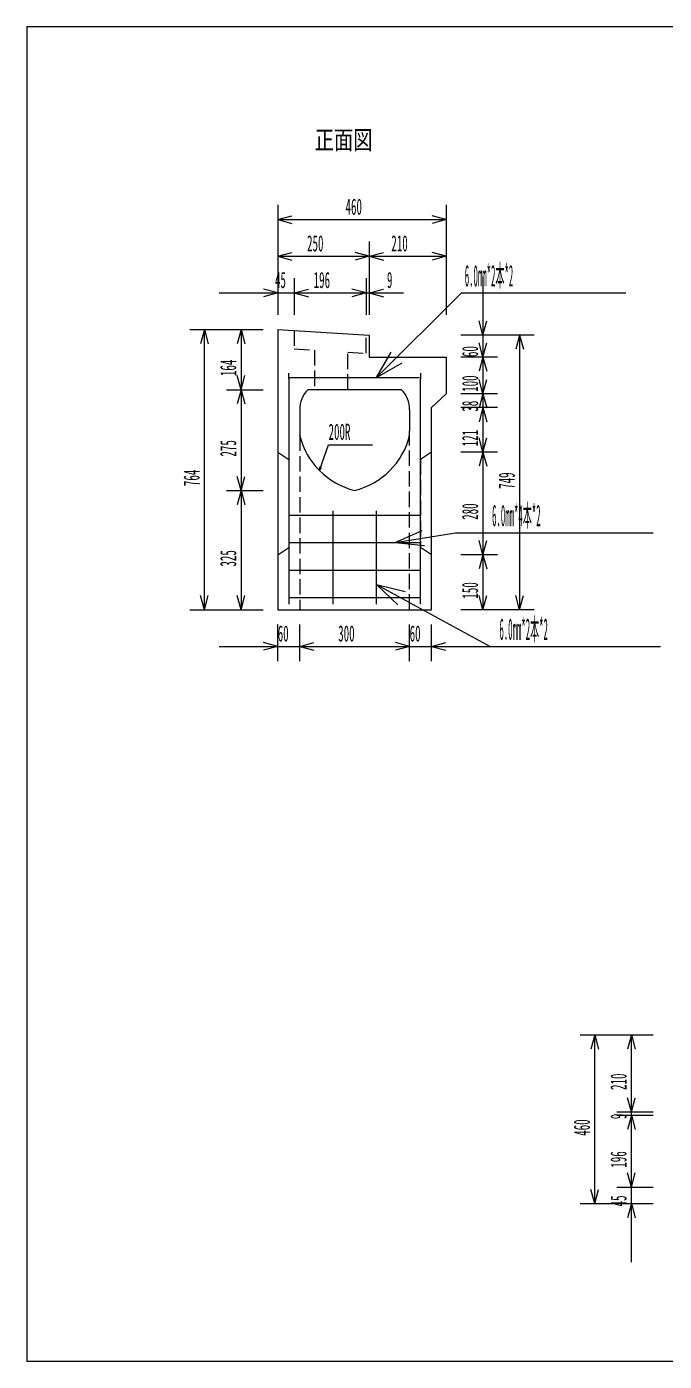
# Model space of a CAD drawing. Units: millimetres, scale not verified. Extents: x 274 to 5364, y 189 to 3829.
# Drawn here: x 274 to 2014, y 189 to 3829 of the extents above; entities that cross this region are included whole.
import ezdxf
from ezdxf.enums import TextEntityAlignment as Align

# ---------------------------------------------------------------- set-up
doc = ezdxf.new("R2010")
doc.units = ezdxf.units.MM
doc.header["$LTSCALE"] = 7
doc.linetypes.add('USER1', pattern=[8, 6, -2])
doc.layers.add('1', color=7, linetype='Continuous', lineweight=18)
doc.layers.add('17', color=7, linetype='Continuous', lineweight=18)
doc.styles.add('ＭＳ ゴシック', font='')
doc.styles.get('ＭＳ ゴシック').set_extended_font_data('MS Gothic')

msp = doc.modelspace()

# ---------------------------------------------------------------- linework, layer by layer
at = {"layer": '1'}
for p, q in [((273.5, 3829), (273.5, 189)), ((5363.5, 3829), (273.5, 3829)), ((958.5, 3343), (958.5, 3043)), ((958.5, 3303), (997.137, 3313.353)), ((1418.5, 3303), (1379.863, 3313.353)), ((1418.5, 3343), (1418.5, 3043)), ((958.5, 3303), (1418.5, 3303)), ((958.5, 3303), (997.137, 3292.647)), ((1418.5, 3303), (1379.863, 3292.647)), ((958.5, 3243), (958.5, 3043)), ((1208.5, 3243), (1208.5, 3043)), ((1208.5, 3243), (1208.5, 3043)), ((1418.5, 3243), (1418.5, 3043)), ((958.5, 3203), (997.137, 3213.353)), ((1208.5, 3203), (1169.863, 3213.353)), ((1208.5, 3203), (1247.137, 3213.353)), ((1418.5, 3203), (1379.863, 3213.353)), ((958.5, 3203), (1208.5, 3203)), ((958.5, 3203), (997.137, 3192.647)), ((1208.5, 3203), (1169.863, 3192.647)), ((1208.5, 3203), (1418.5, 3203)), ((1208.5, 3203), (1247.137, 3192.647)), ((1418.5, 3203), (1379.863, 3192.647)), ((958.5, 3143), (958.5, 3043)), ((1003.5, 3143), (1003.5, 3043)), ((1003.5, 3143), (1003.5, 3043)), ((1199.5, 3143), (1199.5, 3043)), ((1199.5, 3143), (1199.5, 3043)), ((1208.5, 3143), (1208.5, 3043)), ((1518.5, 3148), (1518.5, 2768)), ((798.5, 3103), (1163.5, 3103)), ((958.5, 3103), (919.863, 3113.353)), ((958.5, 3103), (919.863, 3092.647)), ((1003.5, 3103), (1042.137, 3113.353)), ((1003.5, 3103), (1042.137, 3113.353)), ((1003.5, 3103), (1042.137, 3092.647)), ((1003.5, 3103), (1199.5, 3103)), ((1003.5, 3103), (1042.137, 3092.647)), ((1039.5, 3103), (1301.586, 3103)), ((1199.5, 3103), (1160.863, 3113.353)), ((1199.5, 3103), (1160.863, 3113.353)), ((1199.5, 3103), (1160.863, 3092.647)), ((1199.5, 3103), (1160.863, 3092.647)), ((1208.5, 3103), (1247.137, 3113.353)), ((1208.5, 3103), (1247.137, 3092.647)), ((1228.5, 2872), (1459.918, 3103)), ((1459.918, 3103), (1908.855, 3103)), ((1518.5, 3088), (1518.5, 2668)), ((1518.5, 2988), (1508.147, 3026.637)), ((1518.5, 2988), (1528.853, 3026.637)), ((718.5, 3003), (918.5, 3003)), ((758.5, 3003), (748.147, 2964.363)), ((758.5, 2239), (758.5, 3003)), ((758.5, 3003), (768.853, 2964.363)), ((818.5, 3003), (918.5, 3003)), ((858.5, 3003), (848.147, 2964.363)), ((858.5, 3003), (858.5, 2839)), ((858.5, 3003), (868.853, 2964.363)), ((958.5, 3003), (1208.5, 2988)), ((958.5, 3003), (958.5, 2239)), ((1208.5, 2988), (1208.5, 2928)), ((1558.5, 2988), (1458.5, 2988)), ((1518.5, 2988), (1518.5, 2630)), ((1658.5, 2988), (1558.5, 2988)), ((1618.5, 2988), (1608.147, 2949.363)), ((1618.5, 2988), (1618.5, 2239)), ((1618.5, 2988), (1628.853, 2949.363)), ((1518.5, 2928), (1508.147, 2966.637)), ((1518.5, 2928), (1528.853, 2966.637)), ((1208.5, 2928), (1418.5, 2928)), ((1228.5, 2872), (1268.563, 2941.246)), ((1418.5, 2928), (1418.5, 2828)), ((1558.5, 2928), (1458.5, 2928)), ((1558.5, 2928), (1458.5, 2928)), ((1518.5, 2928), (1508.147, 2889.363)), ((1518.5, 2928), (1528.853, 2889.363)), ((858.5, 2839), (848.147, 2877.637)), ((858.5, 2839), (868.853, 2877.637)), ((1228.5, 2872), (1297.818, 2911.937)), ((988.5, 2872), (1345.5, 2872)), ((1518.5, 2828), (1508.147, 2866.637)), ((1518.5, 2828), (1528.853, 2866.637)), ((818.5, 2839), (918.5, 2839)), ((818.5, 2839), (918.5, 2839)), ((858.5, 2839), (848.147, 2800.363)), ((858.5, 2839), (858.5, 2564)), ((858.5, 2839), (868.853, 2800.363)), ((1296.595, 2839), (1040.405, 2839)), ((1378.5, 2790), (1418.5, 2828)), ((1558.5, 2828), (1458.5, 2828)), ((1558.5, 2828), (1458.5, 2828)), ((1518.5, 2828), (1508.147, 2789.363)), ((1518.5, 2828), (1528.853, 2789.363)), ((1018.5, 2784), (1018.5, 2714)), ((1318.5, 2784), (1318.5, 2727)), ((1318.5, 2776), (1318.5, 2763)), ((1378.5, 2239), (1378.5, 2790)), ((1558.5, 2790), (1458.5, 2790)), ((1558.5, 2790), (1458.5, 2790)), ((1518.5, 2790), (1508.147, 2751.363)), ((1518.5, 2790), (1508.147, 2751.363)), ((1518.5, 2790), (1528.853, 2751.363)), ((1518.5, 2790), (1518.5, 2669)), ((1518.5, 2790), (1528.853, 2751.363)), ((1318.5, 2714), (1318.5, 2727)), ((1518.5, 2669), (1508.147, 2707.637)), ((1518.5, 2669), (1528.853, 2707.637)), ((1072.438, 2618.515), (1097.217, 2689)), ((1097.217, 2689), (1217.217, 2689)), ((1558.5, 2669), (1458.5, 2669)), ((1558.5, 2669), (1458.5, 2669)), ((1518.5, 2669), (1508.147, 2630.363)), ((1518.5, 2669), (1518.5, 2389)), ((1518.5, 2669), (1528.853, 2630.363)), ((1072.438, 2618.515), (1073.2, 2628.486)), ((1072.438, 2618.515), (1078.083, 2626.769)), ((858.5, 2564), (848.147, 2602.637)), ((858.5, 2564), (868.853, 2602.637)), ((818.5, 2564), (918.5, 2564)), ((818.5, 2564), (918.5, 2564)), ((858.5, 2564), (848.147, 2525.363)), ((858.5, 2564), (858.5, 2239)), ((858.5, 2564), (868.853, 2525.363)), ((988.5, 2497), (1348.5, 2497)), ((1108.5, 2509), (1108.5, 2254)), ((1228.5, 2254), (1228.5, 2509)), ((1279.449, 2422), (1352.335, 2454.98)), ((1279.449, 2422), (1443.5, 2449)), ((1443.5, 2449), (1983.5, 2449)), ((988.5, 2422), (1348.5, 2422)), ((1279.449, 2422), (1359.06, 2414.119)), ((1518.5, 2389), (1508.147, 2427.637)), ((1518.5, 2389), (1528.853, 2427.637)), ((1558.5, 2389), (1458.5, 2389)), ((1558.5, 2389), (1458.5, 2389)), ((1518.5, 2389), (1508.147, 2350.363)), ((1518.5, 2389), (1518.5, 2239)), ((1518.5, 2389), (1528.853, 2350.363)), ((988.5, 2347), (1348.5, 2347)), ((1228.5, 2307.691), (1538.5, 2139)), ((1228.5, 2307.691), (1306.272, 2288.943)), ((1228.5, 2307.691), (1286.478, 2252.569)), ((758.5, 2239), (748.147, 2277.637)), ((758.5, 2239), (768.853, 2277.637)), ((858.5, 2239), (848.147, 2277.637)), ((858.5, 2239), (868.853, 2277.637)), ((988.5, 2272), (1348.5, 2272)), ((1518.5, 2239), (1508.147, 2277.637)), ((1518.5, 2239), (1528.853, 2277.637)), ((1618.5, 2239), (1608.147, 2277.637)), ((1618.5, 2239), (1628.853, 2277.637)), ((718.5, 2239), (918.5, 2239)), ((818.5, 2239), (918.5, 2239)), ((958.5, 2239), (1378.5, 2239)), ((1558.5, 2239), (1458.5, 2239)), ((1658.5, 2239), (1558.5, 2239)), ((958.5, 2099), (958.5, 2199)), ((1018.5, 2099), (1018.5, 2199)), ((1018.5, 2099), (1018.5, 2199)), ((1318.5, 2099), (1318.5, 2199)), ((1318.5, 2099), (1318.5, 2199)), ((1378.5, 2099), (1378.5, 2199)), ((958.5, 2139), (919.863, 2149.353)), ((1018.5, 2139), (1057.137, 2149.353)), ((1018.5, 2139), (1057.137, 2149.353)), ((1318.5, 2139), (1279.863, 2149.353)), ((1318.5, 2139), (1279.863, 2149.353)), ((1378.5, 2139), (1417.137, 2149.353)), ((798.5, 2139), (1178.5, 2139)), ((958.5, 2139), (919.863, 2128.647)), ((1018.5, 2139), (1057.137, 2128.647)), ((1018.5, 2139), (1318.5, 2139)), ((1018.5, 2139), (1057.137, 2128.647)), ((1158.5, 2139), (1538.5, 2139)), ((1318.5, 2139), (1279.863, 2128.647)), ((1318.5, 2139), (1279.863, 2128.647)), ((1378.5, 2139), (1417.137, 2128.647)), ((1538.5, 2139), (2003.5, 2139)), ((1783.5, 1079), (1983.5, 1079)), ((1823.5, 1079), (1813.147, 1040.363)), ((1823.5, 619), (1823.5, 1079)), ((1823.5, 1079), (1833.853, 1040.363)), ((1883.5, 1079), (1983.5, 1079)), ((1923.5, 1079), (1913.147, 1040.363)), ((1923.5, 869), (1923.5, 1079)), ((1923.5, 1079), (1933.853, 1040.363)), ((1923.5, 700), (1923.5, 1029)), ((1923.5, 869), (1913.147, 907.637)), ((1923.5, 869), (1913.147, 907.637)), ((1923.5, 869), (1933.853, 907.637)), ((1923.5, 869), (1933.853, 907.637)), ((1883.5, 869), (1983.5, 869)), ((1883.5, 869), (1983.5, 869)), ((1883.5, 860), (1983.5, 860)), ((1883.5, 860), (1983.5, 860)), ((1923.5, 860), (1913.147, 821.363)), ((1923.5, 860), (1913.147, 821.363)), ((1923.5, 664), (1923.5, 860)), ((1923.5, 860), (1933.853, 821.363)), ((1923.5, 860), (1933.853, 821.363)), ((1923.5, 459), (1923.5, 824)), ((1923.5, 664), (1913.147, 702.637)), ((1923.5, 664), (1913.147, 702.637)), ((1923.5, 664), (1933.853, 702.637)), ((1923.5, 664), (1933.853, 702.637)), ((1823.5, 619), (1813.147, 657.637)), ((1823.5, 619), (1833.853, 657.637)), ((1883.5, 664), (1983.5, 664)), ((1883.5, 664), (1983.5, 664)), ((1783.5, 619), (1983.5, 619)), ((1883.5, 619), (1983.5, 619)), ((1923.5, 619), (1913.147, 580.363)), ((1923.5, 619), (1933.853, 580.363)), ((273.5, 189), (5363.5, 189))]:
    msp.add_line(p, q, dxfattribs=at)
at = {"layer": '1', "linetype": 'USER1'}
for p, q in [((1003.5, 3000.3), (1003.5, 2950.21)), ((1199.5, 2938.45), (1199.5, 2988)), ((1003.5, 2950.21), (1058.5, 2946.91)), ((1058.5, 2946.91), (1058.5, 2839)), ((1149.5, 2839), (1149.5, 2941.45)), ((1149.5, 2941.45), (1199.5, 2938.45)), ((1018.5, 2714), (1018.5, 2239)), ((1318.5, 2239), (1318.5, 2714)), ((958.5, 2669), (988.5, 2649)), ((1378.5, 2669), (1348.5, 2649)), ((988.5, 2649), (988.5, 2409)), ((1348.5, 2649), (1348.5, 2409)), ((958.5, 2389), (988.5, 2409)), ((1378.5, 2389), (1348.5, 2409))]:
    msp.add_line(p, q, dxfattribs=at)
at = {"layer": '1'}
for centre, radius, start, end in [((1098.5, 2784), 80, 136.56746, 180), ((1238.5, 2784), 80, 0, 43.43254), ((1218.5, 2764), 206.155, 193.75246, 255.96376), ((1118.5, 2764), 206.155, 284.03624, 345.96376)]:
    msp.add_arc(centre, radius, start, end, dxfattribs=at)
at = {"layer": '17'}
for p, q in [((988.5, 2869), (988.5, 2884)), ((1348.5, 2884), (1348.5, 2869)), ((988.5, 2869), (988.5, 2254)), ((1348.5, 2254), (1348.5, 2869))]:
    msp.add_line(p, q, dxfattribs=at)

# ---------------------------------------------------------------- texts
at = {"layer": '1', "style": 'ＭＳ ゴシック'}
for s, height, width, p in [(' 正面図', 51.32, 0.75, (1033.5, 3479)), ('460', 43.99, 0.5, (1143.5, 3303)), ('250', 43.99, 0.5, (1038.5, 3203)), ('210', 43.99, 0.5, (1268.5, 3203)), ('6.0mm*2本*2', 58.65, 0.3, (1468.855, 3103)), ('45', 43.99, 0.5, (951, 3103)), ('196', 43.99, 0.5, (1056.5, 3103)), ('9', 43.99, 0.5, (1256.586, 3103)), ('200R', 43.99, 0.5, (1097.217, 2689)), ('6.0mm*4本*2', 58.65, 0.3, (1543.5, 2449)), ('6.0mm*2本*2', 58.65, 0.3, (1563.5, 2139)), ('60', 43.99, 0.5, (958.5, 2139)), ('300', 43.99, 0.5, (1123.5, 2139)), ('60', 43.99, 0.5, (1318.5, 2139))]:
    msp.add_text(s, height=height, dxfattribs=dict(at, width=width)).set_placement(p, align=Align.BOTTOM_LEFT)
at = {"layer": '1', "style": 'ＭＳ ゴシック', "width": 0.5}
for s, p in [('60', (1518.5, 2928)), ('164', (858.5, 2876)), ('100', (1518.5, 2833)), ('38', (1518.5, 2779)), ('275', (858.5, 2656.5)), ('121', (1518.5, 2684.5)), ('764', (758.5, 2576)), ('749', (1618.5, 2568.5)), ('280', (1518.5, 2484)), ('325', (858.5, 2356.5)), ('150', (1518.5, 2269)), ('210', (1923.5, 929)), ('460', (1823.5, 804)), ('9', (1923.5, 849.5)), ('196', (1923.5, 717)), ('45', (1923.5, 611.5))]:
    msp.add_text(s, height=43.99, rotation=90, dxfattribs=at).set_placement(p, align=Align.BOTTOM_LEFT)

doc.saveas('drawing.dxf')
